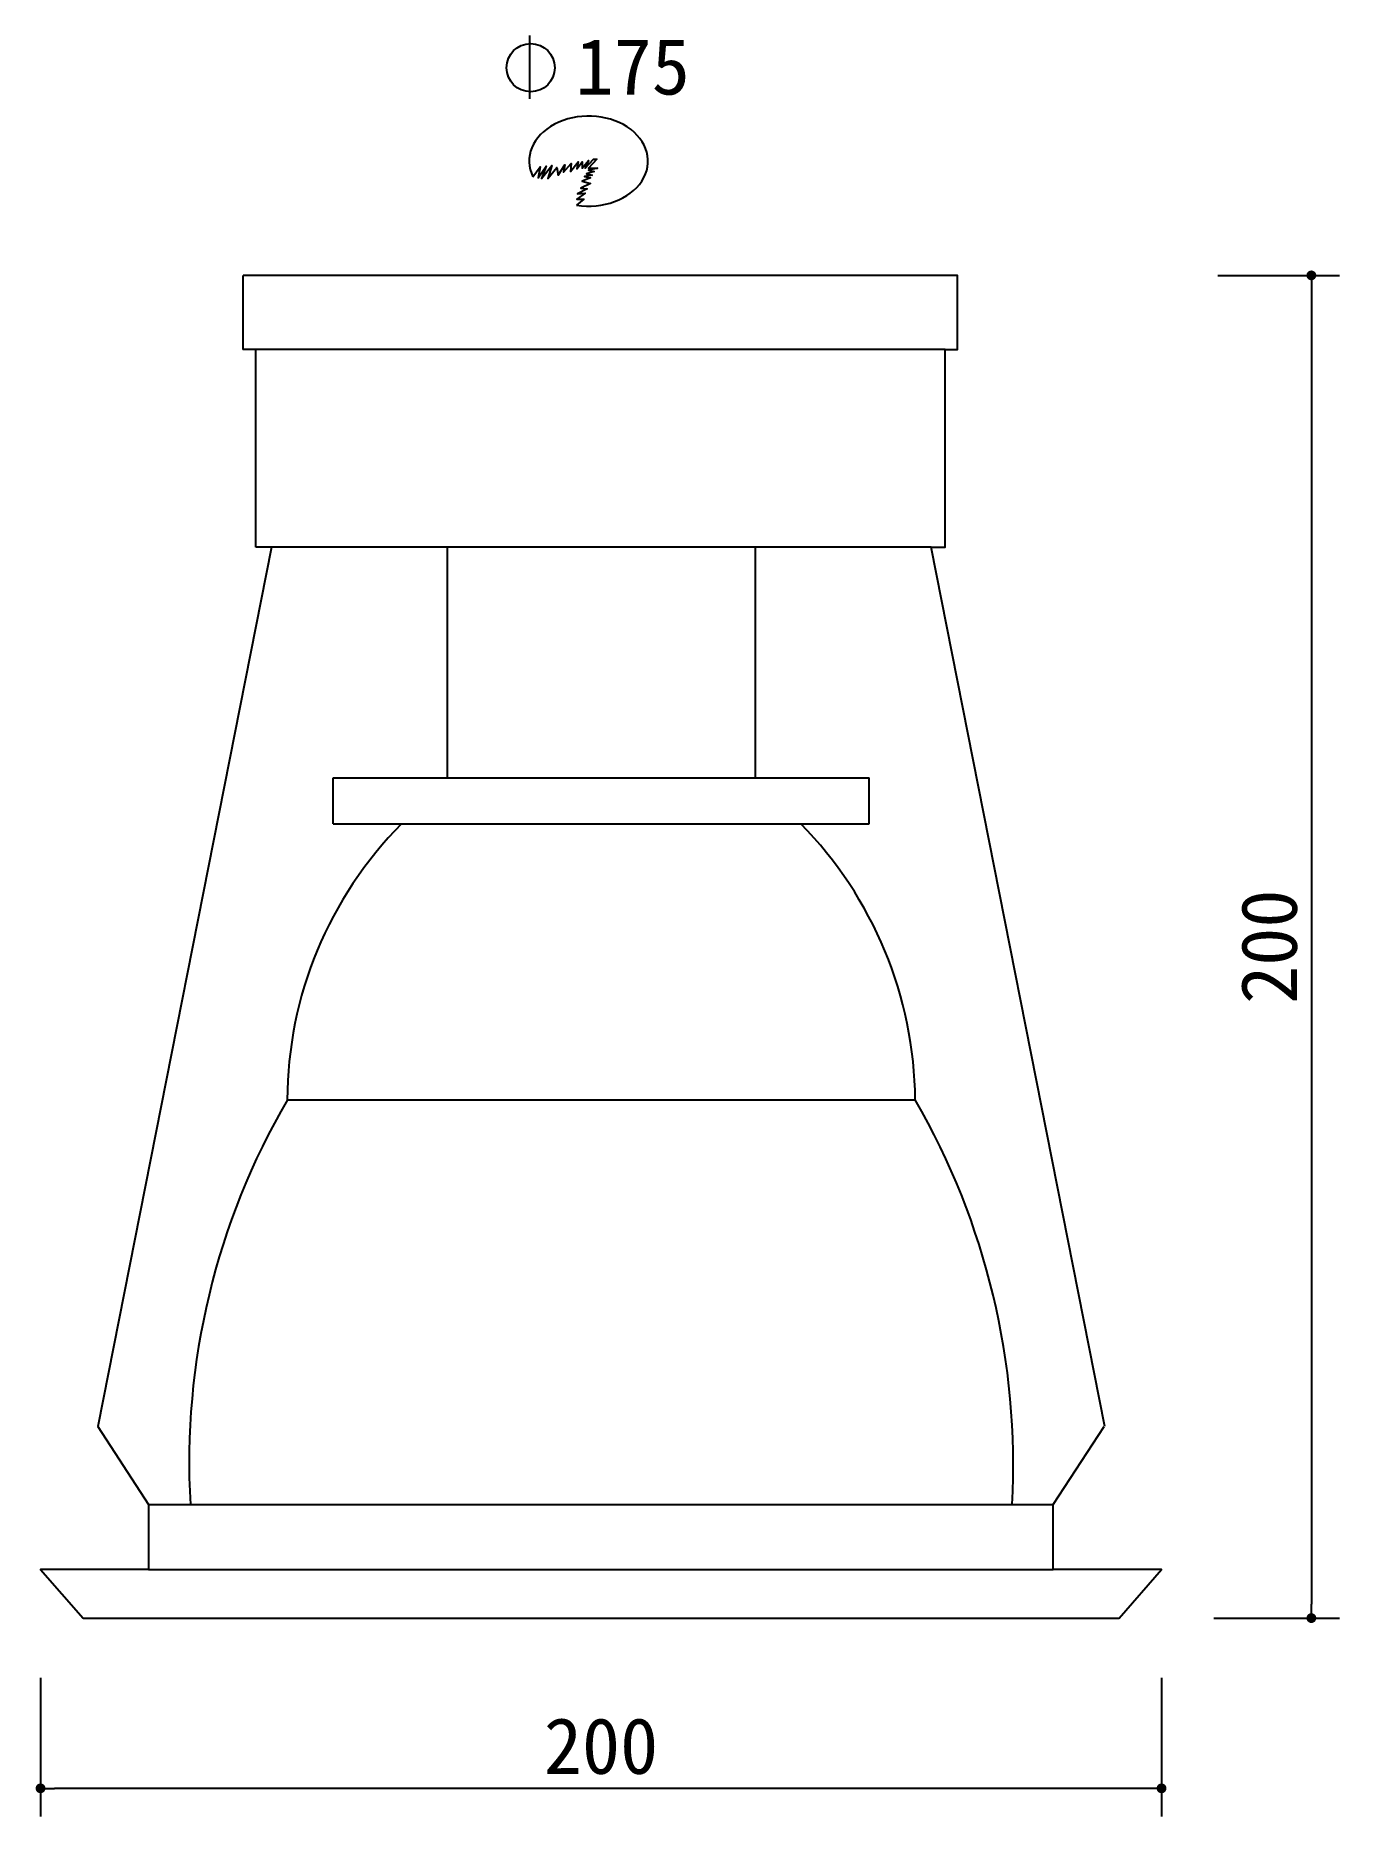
# Model space of a CAD drawing. Extents: x 588 to 820, y 86 to 404.
import ezdxf

# ---------------------------------------------------------------- set-up
doc = ezdxf.new("R2010")
doc.units = 0
doc.header["$MEASUREMENT"] = 0
doc.layers.get('0').update_dxf_attribs({"linetype": 'CONTINUOUS'})
doc.layers.get('DEFPOINTS').update_dxf_attribs({"linetype": 'CONTINUOUS'})
for name, color, linetype in [('3', 3, 'CONTINUOUS'), ('4', 4, 'CONTINUOUS'), ('7', 7, 'CONTINUOUS'), ('DIM', 3, 'CONTINUOUS'), ('TEXT', 3, 'CONTINUOUS')]:
    doc.layers.add(name, color=color, linetype=linetype)
doc.styles.add('HZ', font='')
doc.styles.get("Standard").update_dxf_attribs({"font": 'txt.shx', "bigfont": 'bigfont.shx'})
doc.styles.get('HZ').set_extended_font_data('仿宋_GB2312')
doc.dimstyles.get("Standard").update_dxf_attribs({"dimtxt": 0.18, "dimasz": 0.18, "dimexe": 0.18, "dimexo": 0.0625, "dimgap": 0.09, "dimtad": 0, "dimtih": 1, "dimtoh": 1, "dimdec": 4, "dimzin": 0, "dimtxsty": 'STANDARD', "dimcen": 0.09, "dimazin": 3, "dimtfac": 1, "dimtdec": 4, "dimtofl": 0, "dimtmove": 0, "dimatfit": 3, "dimtolj": 1, "dimtzin": 0})

# ---------------------------------------------------------------- blocks, each defined once
blk = doc.blocks.new('_DOT')
at = {"color": 0, "linetype": 'BYBLOCK'}
blk.add_line((-0.35, 0), (-1, 0), dxfattribs=at)
at = {"color": 0, "linetype": 'BYBLOCK', "const_width": 0.35}
blk.add_lwpolyline([(-0.175, 0, 1), (0.175, 0, 1)], format="xyb", close=True, dxfattribs=at)
blk = doc.blocks.new('*D3')
at = {"linetype": 'BYBLOCK'}
for p, q in [((798.58, 360.98), (820.28, 360.98)), ((815.28, 358.48), (815.28, 123.89)), ((797.86, 121.39), (820.28, 121.39))]:
    blk.add_line(p, q, dxfattribs=at)
at = {"layer": 'DEFPOINTS', "color": 0, "linetype": 'BYBLOCK'}
for p in [(793.58, 360.98), (792.86, 121.39), (815.28, 121.39)]:
    blk.add_point(p, dxfattribs=at)
at = {"linetype": 'BYBLOCK', "xscale": 2.5, "yscale": 2.5, "zscale": 2.5}
for p, rotation in [((815.28, 360.98), 90), ((815.28, 121.39), 270)]:
    blk.add_blockref('_DOT', p, dxfattribs=dict(at, rotation=rotation))
at = {"linetype": 'BYBLOCK', "insert": (807.78, 241.19), "char_height": 10, "attachment_point": 5, "rotation": 90, "style": 'HZ'}
blk.add_mtext('\\A1;200', dxfattribs=at)
blk = doc.blocks.new('*D4')
at = {"linetype": 'BYBLOCK'}
for p, q in [((588.55, 110.74), (588.55, 86.01)), ((788.55, 110.74), (788.55, 86.01)), ((786.05, 91.01), (591.05, 91.01))]:
    blk.add_line(p, q, dxfattribs=at)
at = {"layer": 'DEFPOINTS', "color": 0, "linetype": 'BYBLOCK'}
for p in [(588.55, 115.74), (788.55, 115.74), (588.55, 91.01)]:
    blk.add_point(p, dxfattribs=at)
at = {"linetype": 'BYBLOCK', "xscale": 2.5, "yscale": 2.5, "zscale": 2.5, "rotation": 180}
blk.add_blockref('_DOT', (588.55, 91.01), dxfattribs=at)
at = {"linetype": 'BYBLOCK', "xscale": 2.5, "yscale": 2.5, "zscale": 2.5}
blk.add_blockref('_DOT', (788.55, 91.01), dxfattribs=at)
at = {"linetype": 'BYBLOCK', "insert": (688.55, 98.51), "char_height": 10, "attachment_point": 5, "style": 'HZ'}
blk.add_mtext('\\A1;200', dxfattribs=at)

msp = doc.modelspace()

# ---------------------------------------------------------------- linework, layer by layer
at = {"layer": '3'}
for p, q in [((675.81, 403.77), (675.81, 392.5)), ((749.95, 347.77), (626.98, 347.77)), ((747.45, 312.49), (629.74, 312.49)), ((661.11, 312.49), (661.11, 271.32)), ((716.08, 312.49), (716.08, 271.32)), ((640.78, 263.1), (640.78, 271.32)), ((640.78, 271.32), (736.41, 271.32)), ((736.41, 263.1), (736.41, 271.32)), ((640.78, 263.1), (736.41, 263.1)), ((632.59, 213.85), (744.6, 213.85))]:
    msp.add_line(p, q, dxfattribs=at)
for points in [[(676.4, 378.56), (677.68, 380.36), (677.31, 378.38), (678.79, 380.48), (677.93, 378.26), (679.78, 380.6), (679.04, 378.26), (680.64, 380.23), (680.89, 378.88), (682.12, 380.73), (681.88, 379.37), (683.23, 380.97), (683.11, 379.49), (684.47, 381.22), (684.22, 379.99), (685.21, 381.22), (685.21, 380.11), (686.32, 381.47), (685.7, 380.11), (687.19, 381.71), (687.8, 381.71), (686.32, 380.11), (687.93, 380.11), (686.32, 379.74), (687.31, 379.49), (685.95, 379.12), (686.94, 378.88), (685.58, 378.63), (686.69, 378.38), (685.21, 377.77), (686.69, 377.4), (684.96, 376.53), (686.07, 376.41), (684.35, 375.55), (685.7, 375.67), (684.22, 374.56), (685.46, 374.56), (684.16, 373.5)], [(749.95, 347.77), (678.72, 347.77), (627.11, 347.77)]]:
    msp.add_lwpolyline(points, dxfattribs=at)
msp.add_circle((676, 398.04), 4.3, dxfattribs=at)
for centre, radius, start, end in [((702.6, 213.71), 70.02, 135.1311, 179.8869), ((673.33, 213.19), 71.28, 0.5307, 44.4514), ((743.46, 149.1), 128.39, 149.7135, 183.3167), ((631.97, 148.67), 130.13, 356.9144, 30.0554)]:
    msp.add_arc(centre, radius, start, end, dxfattribs=at)
msp.add_ellipse((686.33, 381.37), major_axis=(10.6, 0), ratio=0.758153, start_param=4.506112, end_param=9.781472, dxfattribs=at)
at = {"layer": '4'}
for p, q in [((624.64, 360.98), (624.64, 347.77)), ((627.11, 347.77), (624.64, 347.77)), ((626.98, 312.49), (626.98, 347.77)), ((629.74, 312.49), (626.98, 312.49))]:
    msp.add_line(p, q, dxfattribs=at)
for points in [[(778.43, 155.6), (747.45, 312.49), (749.95, 312.49), (749.95, 347.77), (752.16, 347.77), (752.16, 360.98), (624.72, 360.98)], [(629.74, 312.49), (598.76, 155.6), (607.83, 141.67), (607.83, 130.04), (588.55, 130.04), (596.18, 121.38), (781.01, 121.39), (788.55, 130.04), (769.23, 130.04), (769.23, 141.67), (778.3, 155.6)]]:
    msp.add_lwpolyline(points, dxfattribs=at)
at = {"layer": '7'}
for p, q in [((607.83, 141.67), (769.23, 141.67)), ((607.83, 130.04), (769.23, 130.04))]:
    msp.add_line(p, q, dxfattribs=at)

# ---------------------------------------------------------------- texts
at = {"layer": 'TEXT', "style": 'HZ'}
msp.add_text('175', height=10, dxfattribs=at).set_placement((684, 393.25))

# ---------------------------------------------------------------- dimensions: what is measured, and where the dimension line sits
at = {"layer": 'DIM'}
dim = msp.add_linear_dim(base=(815.28, 121.39), p1=(793.58, 360.98), p2=(792.86, 121.39), angle=90, text='200', dimstyle='STANDARD', override={"dimscale": 5, "dimtxt": 2, "dimasz": 0.5, "dimexe": 1, "dimexo": 1, "dimgap": 0.5, "dimtad": 1, "dimtih": 0, "dimtoh": 0, "dimdec": 0, "dimtxsty": 'HZ', "dimblk1": 'DOT', "dimblk2": 'DOT', "dimsah": 1, "dimcen": 0, "dimclrd": 256, "dimclre": 256, "dimclrt": 256, "dimtfac": 0.5, "dimtdec": 0, "dimtofl": 1}, dxfattribs=at)
dim.commit()
dim.dimension.update_dxf_attribs({"geometry": '*D3', "text_midpoint": (807.78, 241.19)})
dim = msp.add_linear_dim(base=(588.55, 91.01), p1=(788.55, 115.74), p2=(588.55, 115.74), text='200', dimstyle='STANDARD', override={"dimscale": 5, "dimtxt": 2, "dimasz": 0.5, "dimexe": 1, "dimexo": 1, "dimgap": 0.5, "dimtad": 1, "dimtih": 0, "dimtoh": 0, "dimdec": 0, "dimtxsty": 'HZ', "dimblk1": 'DOT', "dimblk2": 'DOT', "dimsah": 1, "dimcen": 0, "dimclrd": 256, "dimclre": 256, "dimclrt": 256, "dimtfac": 0.5, "dimtdec": 0, "dimtofl": 1}, dxfattribs=at)
dim.commit()
dim.dimension.update_dxf_attribs({"geometry": '*D4', "text_midpoint": (688.55, 98.51)})

doc.saveas('drawing.dxf')
